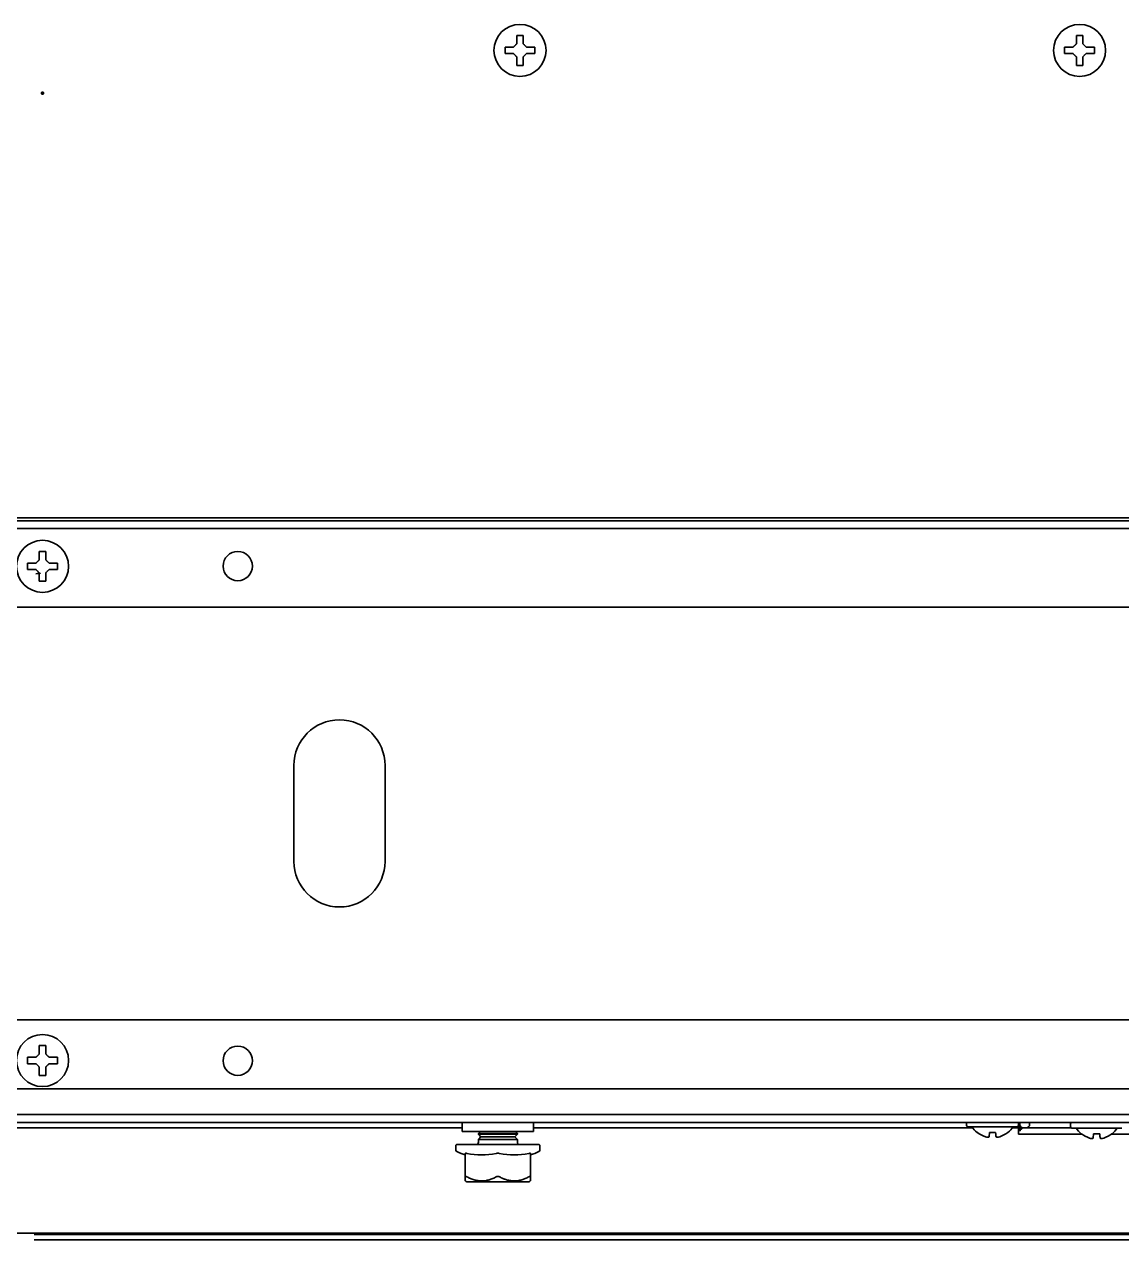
# Model space of a CAD drawing. Header units: inches. Extents: x 90 to 4161, y -506 to 3104.
# Drawn here: x 2623.1 to 2791.7, y 2272.8 to 2459.5 of the extents above; entities that cross this region are included whole.
import ezdxf

# ---------------------------------------------------------------- set-up
doc = ezdxf.new("R2010")
doc.units = ezdxf.units.IN
doc.layers.add('1', color=7, linetype='Continuous', true_color=0xffffff)

msp = doc.modelspace()

# ---------------------------------------------------------------- linework, layer by layer
at = {"layer": '1', "color": 7, "linetype": 'Continuous', "lineweight": 35}
for p, q in [((2696.97, 2455.54), (2696.97, 2456.04)), ((2701.57, 2456.04), (2701.57, 2455.54)), ((2782.97, 2455.54), (2782.97, 2456.04)), ((2787.57, 2456.04), (2787.57, 2455.54)), ((2696.97, 2455.04), (2696.97, 2455.54)), ((2701.57, 2455.54), (2701.57, 2455.04)), ((2782.97, 2455.04), (2782.97, 2455.54)), ((2787.57, 2455.54), (2787.57, 2455.04)), ((2934.39, 2383.72), (2317.39, 2383.72)), ((2932.39, 2383.27), (2319.39, 2383.27)), ((2932.39, 2382.07), (2319.39, 2382.07)), ((2623.59, 2376.26), (2623.59, 2376.76)), ((2623.59, 2375.76), (2623.59, 2376.26)), ((2628.19, 2376.76), (2628.19, 2376.26)), ((2628.19, 2376.26), (2628.19, 2375.76)), ((2317.39, 2370), (2934.39, 2370)), ((2664.53, 2345.68), (2664.53, 2330.92)), ((2678.53, 2330.92), (2678.53, 2345.68)), ((2317.39, 2306.6), (2934.39, 2306.6)), ((2623.59, 2300.33), (2623.59, 2300.83)), ((2628.19, 2300.83), (2628.19, 2300.33)), ((2623.59, 2299.83), (2623.59, 2300.33)), ((2628.19, 2300.33), (2628.19, 2299.83)), ((2934.39, 2295.97), (2317.39, 2295.97)), ((2317.39, 2292.02), (2934.39, 2292.02)), ((2998.89, 2290.8), (2252.89, 2290.8)), ((2690.37, 2290), (2428.35, 2290)), ((2690.37, 2290.8), (2690.37, 2289.4)), ((2701.37, 2289.4), (2701.37, 2290.8)), ((2768.83, 2290), (2701.37, 2290)), ((2767.89, 2290.8), (2767.89, 2290.4)), ((2775.74, 2290.15), (2768.04, 2290.15)), ((2775.89, 2290), (2774.95, 2290)), ((2775.89, 2290.8), (2775.89, 2290)), ((2775.89, 2290.4), (2775.89, 2290.8)), ((2775.89, 2289), (2775.89, 2290)), ((2776.09, 2290.8), (2776.1, 2290.49)), ((2776.6, 2290), (2777.09, 2290)), ((2777.59, 2290.49), (2777.59, 2290.8)), ((2778.09, 2290), (2783.98, 2290)), ((2783.89, 2290.6), (2783.89, 2290.2)), ((2791.74, 2289.95), (2784.04, 2289.95)), ((2695.87, 2289.4), (2690.37, 2289.4)), ((2693.18, 2289.4), (2692.87, 2289.09)), ((2692.87, 2289.09), (2692.87, 2288.99)), ((2692.87, 2289.09), (2698.87, 2289.09)), ((2692.87, 2288.99), (2693.27, 2288.59)), ((2698.87, 2288.99), (2692.87, 2288.99)), ((2693.27, 2288.59), (2692.87, 2288.19)), ((2692.87, 2288.19), (2698.87, 2288.19)), ((2692.87, 2288.19), (2692.87, 2287.8)), ((2698.47, 2288.59), (2693.27, 2288.59)), ((2701.37, 2289.4), (2695.87, 2289.4)), ((2698.47, 2288.59), (2698.87, 2288.99)), ((2698.87, 2288.19), (2698.47, 2288.59)), ((2698.87, 2289.09), (2698.56, 2289.4)), ((2698.87, 2288.99), (2698.87, 2289.09)), ((2698.87, 2287.8), (2698.87, 2288.19)), ((2785.64, 2289), (2775.89, 2289)), ((2951.39, 2289), (2790.14, 2289)), ((2689.42, 2287.3), (2689.42, 2286.56)), ((2695.87, 2287.4), (2689.52, 2287.4)), ((2690.87, 2282.46), (2690.87, 2286.05)), ((2702.22, 2287.4), (2695.87, 2287.4)), ((2700.87, 2286.05), (2700.87, 2282.46)), ((2702.32, 2286.56), (2702.32, 2287.3)), ((2690.87, 2281.82), (2690.92, 2281.77)), ((2691.1, 2281.7), (2700.64, 2281.7)), ((2964.94, 2273.8), (2538.2, 2273.8)), ((2624.6, 2273.6), (2812.59, 2273.6)), ((2624.6, 2272.8), (2812.62, 2272.8))]:
    msp.add_line(p, q, dxfattribs=at)
for centre, radius in [((2699.27, 2455.54), 4), ((2785.27, 2455.54), 4), ((2625.89, 2376.26), 4), ((2655.89, 2376.3), 2.25), ((2625.89, 2300.33), 4), ((2655.89, 2300.3), 2.25)]:
    msp.add_circle(centre, radius, dxfattribs=at)
for centre, radius, start, end in [((2671.53, 2345.68), 7, 0, 180), ((2671.53, 2330.92), 7, 180, 0), ((2768.17, 2290.4), 0.283, 180, 241.9275), ((2771.89, 2292.15), 3.74, 212.3241, 230.6155), ((2771.89, 2292.15), 3.74, 309.3686, 327.6759), ((2775.61, 2290.4), 0.283, 298.0725, 0), ((2776.6, 2290.5), 0.5, 181, 270), ((2777.09, 2290.5), 0.5, 270, 359), ((2784.17, 2290.6), 0.283, 135.0997, 180), ((2784.17, 2290.2), 0.283, 180, 241.9275), ((2787.89, 2291.95), 3.74, 212.3241, 230.6155), ((2787.89, 2291.95), 3.74, 309.3686, 327.6759), ((2692.47, 2287.8), 0.4, 270, 0), ((2699.27, 2287.8), 0.4, 180, 270), ((2689.52, 2287.3), 0.1, 90, 180), ((2689.67, 2286.56), 0.25, 180, 246.1079), ((2695.87, 2300.56), 15.56, 246.1079, 251.2538), ((2695.87, 2300.56), 15.56, 288.7462, 293.8921), ((2702.07, 2286.56), 0.25, 293.8921, 0), ((2702.22, 2287.3), 0.1, 0, 90), ((2691.1, 2281.95), 0.25, 225, 270), ((2700.64, 2281.95), 0.25, 270, 315)]:
    msp.add_arc(centre, radius, start, end, dxfattribs=at)
for centre, major_axis, ratio, start_param, end_param in [((2771.89, 2292.17), (3.62, 0.87), 0.997235, 3.804658, 4.177379), ((2771.63, 2292.2), (0.81, 3.6), 0.902278, 3.129444, 3.24631), ((2771.34, 2292.2), (0.38, 3.67), 0.420739, 3.280106, 3.396972), ((2771.59, 2292.17), (0.27, 3.72), 0.017407, 3.440796, 3.813517), ((2772.19, 2292.17), (0.27, -3.72), 0.017407, 5.611261, 5.983982), ((2772.45, 2292.2), (0.38, -3.67), 0.420739, 6.027806, 6.144672), ((2772.15, 2292.2), (0.81, -3.6), 0.902278, 6.178468, 6.295334), ((2771.9, 2292.17), (3.62, -0.87), 0.997235, 5.247399, 5.62012), ((2787.89, 2291.97), (3.62, 0.87), 0.997235, 3.804658, 4.177379), ((2787.63, 2292), (0.81, 3.6), 0.902278, 3.129444, 3.24631), ((2787.34, 2292), (0.38, 3.67), 0.420739, 3.280106, 3.396972), ((2787.59, 2291.97), (0.27, 3.72), 0.017407, 3.440796, 3.813517), ((2788.19, 2291.97), (0.27, -3.72), 0.017407, 5.611261, 5.983982), ((2788.45, 2292), (0.38, -3.67), 0.420739, 6.027806, 6.144672), ((2788.15, 2292), (0.81, -3.6), 0.902278, 6.178468, 6.295334), ((2787.9, 2291.97), (3.62, -0.87), 0.997235, 5.247399, 5.62012), ((2693.37, 2300.56), (0, -14.73), 0.866025, 6.105911, 6.46046), ((2698.37, 2300.56), (0, 14.73), 0.866025, 2.964318, 3.318867)]:
    msp.add_ellipse(centre, major_axis=major_axis, ratio=ratio, start_param=start_param, end_param=end_param, dxfattribs=at)
for points, degree in [([(2698.77, 2456.54), (2698.77, 2456.6), (2698.77, 2456.71), (2698.77, 2456.87), (2698.77, 2457.03), (2698.77, 2457.18), (2698.77, 2457.33), (2698.77, 2457.49), (2698.77, 2457.66), (2698.77, 2457.78), (2698.77, 2457.84)], 3), ([(2698.77, 2457.84), (2698.93, 2457.84), (2699.27, 2457.84), (2699.6, 2457.84), (2699.77, 2457.84)], 3), ([(2784.77, 2456.54), (2784.77, 2456.6), (2784.77, 2456.71), (2784.77, 2456.87), (2784.77, 2457.03), (2784.77, 2457.18), (2784.77, 2457.33), (2784.77, 2457.49), (2784.77, 2457.66), (2784.77, 2457.78), (2784.77, 2457.84)], 3), ([(2784.77, 2457.84), (2784.93, 2457.84), (2785.27, 2457.84), (2785.6, 2457.84), (2785.77, 2457.84)], 3), ([(2698.27, 2456.04), (2698.29, 2456.07), (2698.34, 2456.12), (2698.41, 2456.19), (2698.48, 2456.26), (2698.55, 2456.33), (2698.62, 2456.4), (2698.69, 2456.47), (2698.74, 2456.52), (2698.77, 2456.54)], 3), ([(2699.77, 2456.54), (2699.79, 2456.52), (2699.84, 2456.47), (2699.92, 2456.39), (2699.99, 2456.32), (2700.06, 2456.25), (2700.13, 2456.18), (2700.2, 2456.11), (2700.24, 2456.07), (2700.27, 2456.04)], 3), ([(2700.27, 2456.04), (2700.32, 2456.04), (2700.43, 2456.04), (2700.59, 2456.04), (2700.75, 2456.04), (2700.9, 2456.04), (2701.06, 2456.04), (2701.21, 2456.04), (2701.38, 2456.04), (2701.5, 2456.04), (2701.57, 2456.04)], 3), ([(2784.27, 2456.04), (2784.29, 2456.07), (2784.34, 2456.12), (2784.41, 2456.19), (2784.48, 2456.26), (2784.55, 2456.33), (2784.62, 2456.4), (2784.69, 2456.47), (2784.74, 2456.52), (2784.77, 2456.54)], 3), ([(2785.77, 2456.54), (2785.79, 2456.52), (2785.84, 2456.47), (2785.92, 2456.39), (2785.99, 2456.32), (2786.06, 2456.25), (2786.13, 2456.18), (2786.2, 2456.11), (2786.24, 2456.07), (2786.27, 2456.04)], 3), ([(2786.27, 2456.04), (2786.32, 2456.04), (2786.43, 2456.04), (2786.59, 2456.04), (2786.75, 2456.04), (2786.9, 2456.04), (2787.06, 2456.04), (2787.21, 2456.04), (2787.38, 2456.04), (2787.5, 2456.04), (2787.57, 2456.04)], 3), ([(2698.27, 2455.04), (2698.21, 2455.04), (2698.1, 2455.04), (2697.94, 2455.04), (2697.78, 2455.04), (2697.63, 2455.04), (2697.48, 2455.04), (2697.32, 2455.04), (2697.15, 2455.04), (2697.03, 2455.04), (2696.97, 2455.04)], 3), ([(2698.77, 2454.54), (2698.74, 2454.57), (2698.69, 2454.62), (2698.61, 2454.7), (2698.54, 2454.77), (2698.47, 2454.84), (2698.4, 2454.91), (2698.34, 2454.98), (2698.29, 2455.02), (2698.27, 2455.04)], 3), ([(2700.27, 2455.04), (2700.24, 2455.02), (2700.19, 2454.97), (2700.12, 2454.9), (2700.05, 2454.83), (2699.98, 2454.76), (2699.91, 2454.69), (2699.84, 2454.62), (2699.79, 2454.57), (2699.77, 2454.54)], 3), ([(2699.77, 2454.54), (2699.77, 2454.49), (2699.77, 2454.38), (2699.77, 2454.22), (2699.77, 2454.06), (2699.77, 2453.91), (2699.77, 2453.75), (2699.77, 2453.6), (2699.77, 2453.43), (2699.77, 2453.31), (2699.77, 2453.24)], 3), ([(2784.27, 2455.04), (2784.21, 2455.04), (2784.1, 2455.04), (2783.94, 2455.04), (2783.78, 2455.04), (2783.63, 2455.04), (2783.48, 2455.04), (2783.32, 2455.04), (2783.15, 2455.04), (2783.03, 2455.04), (2782.97, 2455.04)], 3), ([(2784.77, 2454.54), (2784.74, 2454.57), (2784.69, 2454.62), (2784.61, 2454.7), (2784.54, 2454.77), (2784.47, 2454.84), (2784.4, 2454.91), (2784.34, 2454.98), (2784.29, 2455.02), (2784.27, 2455.04)], 3), ([(2786.27, 2455.04), (2786.24, 2455.02), (2786.19, 2454.97), (2786.12, 2454.9), (2786.05, 2454.83), (2785.98, 2454.76), (2785.91, 2454.69), (2785.84, 2454.62), (2785.79, 2454.57), (2785.77, 2454.54)], 3), ([(2785.77, 2454.54), (2785.77, 2454.49), (2785.77, 2454.38), (2785.77, 2454.22), (2785.77, 2454.06), (2785.77, 2453.91), (2785.77, 2453.75), (2785.77, 2453.6), (2785.77, 2453.43), (2785.77, 2453.31), (2785.77, 2453.24)], 3), ([(2699.77, 2453.24), (2699.6, 2453.24), (2699.27, 2453.24), (2698.93, 2453.24), (2698.77, 2453.24)], 3), ([(2785.77, 2453.24), (2785.6, 2453.24), (2785.27, 2453.24), (2784.93, 2453.24), (2784.77, 2453.24)], 3), ([(2625.39, 2377.26), (2625.39, 2377.31), (2625.39, 2377.42), (2625.39, 2377.58), (2625.39, 2377.74), (2625.39, 2377.9), (2625.39, 2378.05), (2625.39, 2378.21), (2625.39, 2378.37), (2625.39, 2378.5), (2625.39, 2378.56)], 3), ([(2625.39, 2378.56), (2625.56, 2378.56), (2625.89, 2378.56), (2626.22, 2378.56), (2626.39, 2378.56)], 3), ([(2624.89, 2375.76), (2624.84, 2375.76), (2624.73, 2375.76), (2624.57, 2375.76), (2624.41, 2375.76), (2624.25, 2375.76), (2624.1, 2375.76), (2623.94, 2375.76), (2623.78, 2375.76), (2623.65, 2375.76), (2623.59, 2375.76)], 3), ([(2624.89, 2376.76), (2624.91, 2376.78), (2624.96, 2376.83), (2625.03, 2376.9), (2625.11, 2376.97), (2625.18, 2377.05), (2625.25, 2377.12), (2625.32, 2377.19), (2625.37, 2377.24), (2625.39, 2377.26)], 3), ([(2625.39, 2375.26), (2625.36, 2375.29), (2625.31, 2375.34), (2625.24, 2375.41), (2625.17, 2375.48), (2625.1, 2375.55), (2625.03, 2375.62), (2624.96, 2375.69), (2624.91, 2375.74), (2624.89, 2375.76)], 3), ([(2626.39, 2377.26), (2626.42, 2377.23), (2626.47, 2377.18), (2626.54, 2377.11), (2626.61, 2377.04), (2626.68, 2376.97), (2626.75, 2376.9), (2626.82, 2376.83), (2626.87, 2376.78), (2626.89, 2376.76)], 3), ([(2626.89, 2375.76), (2626.87, 2375.74), (2626.82, 2375.69), (2626.75, 2375.62), (2626.68, 2375.55), (2626.61, 2375.47), (2626.53, 2375.4), (2626.46, 2375.33), (2626.41, 2375.28), (2626.39, 2375.26)], 3), ([(2626.89, 2376.76), (2626.95, 2376.76), (2627.05, 2376.76), (2627.21, 2376.76), (2627.37, 2376.76), (2627.53, 2376.76), (2627.68, 2376.76), (2627.84, 2376.76), (2628, 2376.76), (2628.13, 2376.76), (2628.19, 2376.76)], 3), ([(2625.6, 2375.2), (2625.36, 2375.17), (2625.11, 2375.15), (2624.87, 2375.12)], 3), ([(2626.39, 2373.96), (2626.22, 2373.96), (2625.89, 2373.96), (2625.56, 2373.96), (2625.39, 2373.96)], 3), ([(2626.39, 2375.26), (2626.39, 2375.21), (2626.39, 2375.1), (2626.39, 2374.94), (2626.39, 2374.78), (2626.39, 2374.62), (2626.39, 2374.47), (2626.39, 2374.31), (2626.39, 2374.15), (2626.39, 2374.02), (2626.39, 2373.96)], 3), ([(2625.39, 2301.33), (2625.39, 2301.39), (2625.39, 2301.5), (2625.39, 2301.66), (2625.39, 2301.82), (2625.39, 2301.97), (2625.39, 2302.12), (2625.39, 2302.28), (2625.39, 2302.45), (2625.39, 2302.57), (2625.39, 2302.63)], 3), ([(2625.39, 2302.63), (2625.56, 2302.63), (2625.89, 2302.63), (2626.22, 2302.63), (2626.39, 2302.63)], 3), ([(2624.89, 2300.83), (2624.91, 2300.86), (2624.96, 2300.91), (2625.03, 2300.98), (2625.11, 2301.05), (2625.18, 2301.12), (2625.25, 2301.19), (2625.32, 2301.26), (2625.37, 2301.31), (2625.39, 2301.33)], 3), ([(2626.39, 2301.33), (2626.42, 2301.31), (2626.47, 2301.26), (2626.54, 2301.18), (2626.61, 2301.11), (2626.68, 2301.04), (2626.75, 2300.97), (2626.82, 2300.9), (2626.87, 2300.86), (2626.89, 2300.83)], 3), ([(2626.89, 2300.83), (2626.95, 2300.83), (2627.05, 2300.83), (2627.21, 2300.83), (2627.37, 2300.83), (2627.53, 2300.83), (2627.68, 2300.83), (2627.84, 2300.83), (2628, 2300.83), (2628.13, 2300.83), (2628.19, 2300.83)], 3), ([(2624.89, 2299.83), (2624.84, 2299.83), (2624.73, 2299.83), (2624.57, 2299.83), (2624.41, 2299.83), (2624.25, 2299.83), (2624.1, 2299.83), (2623.94, 2299.83), (2623.78, 2299.83), (2623.65, 2299.83), (2623.59, 2299.83)], 3), ([(2625.39, 2299.33), (2625.36, 2299.36), (2625.31, 2299.41), (2625.24, 2299.49), (2625.17, 2299.56), (2625.1, 2299.63), (2625.03, 2299.7), (2624.96, 2299.77), (2624.91, 2299.81), (2624.89, 2299.83)], 3), ([(2626.89, 2299.83), (2626.87, 2299.81), (2626.82, 2299.76), (2626.75, 2299.69), (2626.68, 2299.62), (2626.61, 2299.55), (2626.53, 2299.48), (2626.46, 2299.41), (2626.41, 2299.36), (2626.39, 2299.33)], 3), ([(2626.39, 2299.33), (2626.39, 2299.28), (2626.39, 2299.17), (2626.39, 2299.01), (2626.39, 2298.85), (2626.39, 2298.7), (2626.39, 2298.54), (2626.39, 2298.39), (2626.39, 2298.22), (2626.39, 2298.1), (2626.39, 2298.03)], 3), ([(2626.39, 2298.03), (2626.22, 2298.03), (2625.89, 2298.03), (2625.56, 2298.03), (2625.39, 2298.03)], 3), ([(2776.12, 2289.53), (2776.11, 2289.54), (2776.11, 2289.55), (2776.11, 2289.56)], 3), ([(2776.11, 2289.51), (2776.11, 2289.52), (2776.11, 2289.54), (2776.11, 2289.56)], 3), ([(2776.11, 2289.51), (2776.11, 2289.52), (2776.12, 2289.52), (2776.12, 2289.53)], 3), ([(2776.27, 2289.92), (2776.22, 2290.15), (2776.13, 2290.31)], 2), ([(2776.51, 2289.96), (2776.33, 2289.99), (2776.22, 2290.12)], 2)]:
    msp.add_open_spline(points, degree=degree, dxfattribs=at)
for points, knots in [([(2699.77, 2457.84), (2699.77, 2457.64), (2699.77, 2457.43), (2699.77, 2457.11), (2699.77, 2457), (2699.77, 2456.77), (2699.77, 2456.66), (2699.77, 2456.54)], [0, 0, 0, 0, 0.5, 0.5, 0.75, 0.75, 1, 1, 1, 1]), ([(2785.77, 2457.84), (2785.77, 2457.64), (2785.77, 2457.43), (2785.77, 2457.11), (2785.77, 2457), (2785.77, 2456.77), (2785.77, 2456.66), (2785.77, 2456.54)], [0, 0, 0, 0, 0.5, 0.5, 0.75, 0.75, 1, 1, 1, 1]), ([(2696.97, 2456.04), (2697.17, 2456.04), (2697.38, 2456.04), (2697.7, 2456.04), (2697.81, 2456.04), (2698.04, 2456.04), (2698.15, 2456.04), (2698.27, 2456.04)], [0, 0, 0, 0, 0.5, 0.5, 0.75, 0.75, 1, 1, 1, 1]), ([(2782.97, 2456.04), (2783.17, 2456.04), (2783.38, 2456.04), (2783.7, 2456.04), (2783.81, 2456.04), (2784.04, 2456.04), (2784.15, 2456.04), (2784.27, 2456.04)], [0, 0, 0, 0, 0.5, 0.5, 0.75, 0.75, 1, 1, 1, 1]), ([(2698.77, 2453.24), (2698.77, 2453.45), (2698.77, 2453.66), (2698.77, 2453.98), (2698.77, 2454.09), (2698.77, 2454.32), (2698.77, 2454.43), (2698.77, 2454.54)], [0, 0, 0, 0, 0.5, 0.5, 0.75, 0.75, 1, 1, 1, 1]), ([(2701.57, 2455.04), (2701.36, 2455.04), (2701.15, 2455.04), (2700.83, 2455.04), (2700.72, 2455.04), (2700.49, 2455.04), (2700.38, 2455.04), (2700.27, 2455.04)], [0, 0, 0, 0, 0.5, 0.5, 0.75, 0.75, 1, 1, 1, 1]), ([(2784.77, 2453.24), (2784.77, 2453.45), (2784.77, 2453.66), (2784.77, 2453.98), (2784.77, 2454.09), (2784.77, 2454.32), (2784.77, 2454.43), (2784.77, 2454.54)], [0, 0, 0, 0, 0.5, 0.5, 0.75, 0.75, 1, 1, 1, 1]), ([(2787.57, 2455.04), (2787.36, 2455.04), (2787.15, 2455.04), (2786.83, 2455.04), (2786.72, 2455.04), (2786.49, 2455.04), (2786.38, 2455.04), (2786.27, 2455.04)], [0, 0, 0, 0, 0.5, 0.5, 0.75, 0.75, 1, 1, 1, 1]), ([(2626.39, 2378.56), (2626.39, 2378.36), (2626.39, 2378.15), (2626.39, 2377.82), (2626.39, 2377.71), (2626.39, 2377.49), (2626.39, 2377.37), (2626.39, 2377.26)], [0, 0, 0, 0, 0.5, 0.5, 0.75, 0.75, 1, 1, 1, 1]), ([(2623.59, 2376.76), (2623.79, 2376.76), (2624, 2376.76), (2624.33, 2376.76), (2624.44, 2376.76), (2624.66, 2376.76), (2624.78, 2376.76), (2624.89, 2376.76)], [0, 0, 0, 0, 0.5, 0.5, 0.75, 0.75, 1, 1, 1, 1]), ([(2628.19, 2375.76), (2627.99, 2375.76), (2627.78, 2375.76), (2627.45, 2375.76), (2627.34, 2375.76), (2627.12, 2375.76), (2627.01, 2375.76), (2626.89, 2375.76)], [0, 0, 0, 0, 0.5, 0.5, 0.75, 0.75, 1, 1, 1, 1]), ([(2625.39, 2373.96), (2625.39, 2374.16), (2625.39, 2374.37), (2625.39, 2374.7), (2625.39, 2374.81), (2625.39, 2375.03), (2625.39, 2375.14), (2625.39, 2375.26)], [0, 0, 0, 0, 0.5, 0.5, 0.75, 0.75, 1, 1, 1, 1]), ([(2626.39, 2302.63), (2626.39, 2302.43), (2626.39, 2302.22), (2626.39, 2301.9), (2626.39, 2301.79), (2626.39, 2301.56), (2626.39, 2301.45), (2626.39, 2301.33)], [0, 0, 0, 0, 0.5, 0.5, 0.75, 0.75, 1, 1, 1, 1]), ([(2623.59, 2300.83), (2623.79, 2300.83), (2624, 2300.83), (2624.33, 2300.83), (2624.44, 2300.83), (2624.66, 2300.83), (2624.78, 2300.83), (2624.89, 2300.83)], [0, 0, 0, 0, 0.5, 0.5, 0.75, 0.75, 1, 1, 1, 1]), ([(2625.39, 2298.03), (2625.39, 2298.24), (2625.39, 2298.45), (2625.39, 2298.77), (2625.39, 2298.88), (2625.39, 2299.11), (2625.39, 2299.22), (2625.39, 2299.33)], [0, 0, 0, 0, 0.5, 0.5, 0.75, 0.75, 1, 1, 1, 1]), ([(2628.19, 2299.83), (2627.99, 2299.83), (2627.78, 2299.83), (2627.45, 2299.83), (2627.34, 2299.83), (2627.12, 2299.83), (2627.01, 2299.83), (2626.89, 2299.83)], [0, 0, 0, 0, 0.5, 0.5, 0.75, 0.75, 1, 1, 1, 1]), ([(2776.1, 2290.41), (2776.1, 2290.37), (2776.1, 2290.25), (2776.11, 2289.96), (2776.11, 2289.7), (2776.11, 2289.56)], [0, 0, 0, 0, 0.310553, 0.655276, 1, 1, 1, 1]), ([(2776.12, 2289.53), (2776.13, 2289.6), (2776.17, 2289.66), (2776.24, 2289.74), (2776.28, 2289.78), (2776.34, 2289.82), (2776.38, 2289.85), (2776.4, 2289.88), (2776.43, 2289.89), (2776.46, 2289.92), (2776.49, 2289.95), (2776.54, 2289.98), (2776.57, 2290), (2776.6, 2290)], [0, 0, 0, 0, 0.25, 0.25, 0.375, 0.4375, 0.5, 0.5625, 0.5625, 0.625, 0.75, 0.75, 1, 1, 1, 1]), ([(2777.16, 2290), (2777.18, 2290), (2777.22, 2290), (2777.29, 2290), (2777.38, 2290), (2777.51, 2290), (2777.65, 2290), (2777.78, 2290), (2777.84, 2290), (2777.9, 2290), (2777.95, 2290), (2777.99, 2290), (2778.02, 2290), (2778.06, 2290), (2778.08, 2290), (2778.09, 2290)], [0, 0, 0, 0, 0.116935, 0.228624, 0.335288, 0.456512, 0.668369, 0.727886, 0.798991, 0.842607, 0.882232, 0.917832, 0.949363, 0.976771, 1, 1, 1, 1]), ([(2769.52, 2289.26), (2769.52, 2289.25), (2769.54, 2289.24), (2769.57, 2289.23), (2769.6, 2289.22), (2769.62, 2289.21), (2769.63, 2289.21), (2769.64, 2289.21), (2769.64, 2289.21), (2769.64, 2289.21), (2769.64, 2289.21), (2769.64, 2289.21), (2769.64, 2289.21), (2769.64, 2289.21), (2769.64, 2289.21), (2769.64, 2289.21), (2769.64, 2289.21), (2769.64, 2289.21)], [0, 0, 0, 0, 0.102508, 0.301325, 0.460416, 0.576988, 0.64948, 0.682856, 0.688693, 0.690449, 0.691698, 0.693191, 0.695765, 0.701984, 0.726756, 0.986797, 1, 1, 1, 1]), ([(2771.42, 2289.26), (2771.46, 2289.26), (2771.5, 2289.26), (2771.58, 2289.26), (2771.66, 2289.26), (2771.73, 2289.26), (2771.81, 2289.26), (2771.85, 2289.26), (2771.97, 2289.26), (2772.05, 2289.26), (2772.16, 2289.26), (2772.2, 2289.26), (2772.28, 2289.26), (2772.32, 2289.26), (2772.36, 2289.26)], [0, 0, 0, 0, 0.125, 0.125, 0.25, 0.375, 0.375, 0.5, 0.5, 0.75, 0.75, 0.875, 0.875, 1, 1, 1, 1]), ([(2785.52, 2289.06), (2785.52, 2289.05), (2785.54, 2289.04), (2785.57, 2289.03), (2785.6, 2289.02), (2785.62, 2289.01), (2785.63, 2289.01), (2785.64, 2289.01), (2785.64, 2289.01), (2785.64, 2289.01)], [0, 0, 0, 0, 0.14924, 0.438697, 0.670316, 0.840033, 0.945572, 0.994164, 1, 1, 1, 1]), ([(2787.42, 2289.06), (2787.46, 2289.06), (2787.5, 2289.06), (2787.58, 2289.06), (2787.66, 2289.06), (2787.73, 2289.06), (2787.81, 2289.06), (2787.85, 2289.06), (2787.97, 2289.06), (2788.05, 2289.06), (2788.16, 2289.06), (2788.2, 2289.06), (2788.28, 2289.06), (2788.32, 2289.06), (2788.36, 2289.06)], [0, 0, 0, 0, 0.125, 0.125, 0.25, 0.375, 0.375, 0.5, 0.5, 0.75, 0.75, 0.875, 0.875, 1, 1, 1, 1]), ([(2790.13, 2289.01), (2790.13, 2289.01), (2790.14, 2289.01), (2790.14, 2289.01), (2790.14, 2289.01), (2790.14, 2289.01), (2790.14, 2289.01), (2790.14, 2289.01), (2790.14, 2289.01), (2790.15, 2289.01), (2790.17, 2289.01), (2790.2, 2289.02), (2790.23, 2289.03), (2790.25, 2289.05), (2790.26, 2289.06)], [0, 0, 0, 0, 0.224485, 0.543492, 0.578376, 0.58397, 0.58494, 0.585873, 0.587908, 0.610022, 0.664923, 0.762436, 0.906816, 1, 1, 1, 1]), ([(2690.87, 2286.05), (2690.87, 2286.06), (2690.88, 2286.07), (2690.89, 2286.07), (2690.9, 2286.07), (2690.92, 2286.08), (2690.93, 2286.08), (2690.94, 2286.08), (2690.95, 2286.08), (2690.96, 2286.08), (2690.97, 2286.08), (2690.99, 2286.07), (2691.02, 2286.07), (2691.05, 2286.07), (2691.08, 2286.06), (2691.08, 2286.06), (2691.1, 2286.06), (2691.11, 2286.06), (2691.12, 2286.05)], [0, 0, 0, 0, 0.25, 0.25, 0.375, 0.375, 0.5, 0.5, 0.5625, 0.5625, 0.625, 0.625, 0.75, 0.875, 0.875, 0.9375, 0.9375, 1, 1, 1, 1]), ([(2696.12, 2286.05), (2696.08, 2286.06), (2696.04, 2286.07), (2695.98, 2286.07), (2695.96, 2286.07), (2695.91, 2286.08), (2695.89, 2286.08), (2695.86, 2286.08), (2695.85, 2286.08), (2695.83, 2286.08), (2695.82, 2286.08), (2695.78, 2286.07), (2695.74, 2286.07), (2695.7, 2286.07), (2695.67, 2286.06), (2695.66, 2286.06), (2695.64, 2286.06), (2695.63, 2286.06), (2695.62, 2286.05)], [0, 0, 0, 0, 0.25, 0.25, 0.375, 0.375, 0.5, 0.5, 0.5625, 0.5625, 0.625, 0.625, 0.75, 0.875, 0.875, 0.9375, 0.9375, 1, 1, 1, 1]), ([(2700.62, 2286.05), (2700.66, 2286.06), (2700.69, 2286.07), (2700.74, 2286.07), (2700.75, 2286.07), (2700.78, 2286.08), (2700.79, 2286.08), (2700.81, 2286.08), (2700.81, 2286.08), (2700.82, 2286.08), (2700.83, 2286.08), (2700.84, 2286.07), (2700.86, 2286.07), (2700.86, 2286.07), (2700.87, 2286.06), (2700.87, 2286.06), (2700.87, 2286.06), (2700.87, 2286.06), (2700.87, 2286.05)], [0, 0, 0, 0, 0.25, 0.25, 0.375, 0.375, 0.5, 0.5, 0.5625, 0.5625, 0.625, 0.625, 0.75, 0.875, 0.875, 0.9375, 0.9375, 1, 1, 1, 1]), ([(2690.87, 2282.46), (2690.87, 2282.47), (2690.87, 2282.48), (2690.88, 2282.49), (2690.88, 2282.5), (2690.89, 2282.51), (2690.9, 2282.51), (2690.92, 2282.52), (2690.93, 2282.52), (2690.94, 2282.52), (2690.95, 2282.52), (2690.96, 2282.52), (2690.97, 2282.52), (2690.99, 2282.51), (2691, 2282.51), (2691.04, 2282.5), (2691.05, 2282.49), (2691.09, 2282.48), (2691.1, 2282.47), (2691.12, 2282.46)], [0, 0, 0, 0, 0.125, 0.125, 0.25, 0.25, 0.375, 0.375, 0.5, 0.5, 0.5625, 0.5625, 0.625, 0.625, 0.75, 0.75, 0.875, 0.875, 1, 1, 1, 1]), ([(2690.87, 2281.82), (2690.87, 2281.82), (2690.87, 2281.82), (2690.87, 2281.82), (2690.87, 2281.83), (2690.87, 2281.83), (2690.87, 2281.84), (2690.87, 2281.85), (2690.87, 2281.9), (2690.87, 2281.94), (2690.87, 2282.01), (2690.87, 2282.03), (2690.87, 2282.06), (2690.87, 2282.08), (2690.87, 2282.13), (2690.87, 2282.16), (2690.87, 2282.28), (2690.87, 2282.37), (2690.87, 2282.46)], [0, 0, 0, 0, 0.014559, 0.014559, 0.046348, 0.109924, 0.109924, 0.237078, 0.237078, 0.491385, 0.491385, 0.554962, 0.554962, 0.618539, 0.618539, 0.745693, 0.745693, 1, 1, 1, 1]), ([(2691.12, 2282.46), (2691.3, 2282.37), (2691.48, 2282.28), (2691.7, 2282.18), (2691.75, 2282.16), (2691.84, 2282.13), (2691.89, 2282.11), (2692.03, 2282.06), (2692.12, 2282.03), (2692.41, 2281.94), (2692.6, 2281.9), (2692.98, 2281.84), (2693.17, 2281.82), (2693.4, 2281.82), (2693.42, 2281.82), (2693.47, 2281.82), (2693.54, 2281.83), (2693.62, 2281.83), (2693.76, 2281.84), (2693.86, 2281.85), (2694.15, 2281.9), (2694.34, 2281.94), (2694.58, 2282.01), (2694.62, 2282.03), (2694.72, 2282.06), (2694.76, 2282.08), (2694.9, 2282.13), (2695, 2282.16), (2695.27, 2282.28), (2695.45, 2282.37), (2695.62, 2282.46)], [0, 0, 0, 0, 0.125, 0.125, 0.15625, 0.15625, 0.1875, 0.1875, 0.25, 0.25, 0.375, 0.375, 0.5, 0.5, 0.515625, 0.515625, 0.53125, 0.5625, 0.5625, 0.625, 0.625, 0.75, 0.75, 0.78125, 0.78125, 0.8125, 0.8125, 0.875, 0.875, 1, 1, 1, 1]), ([(2695.62, 2282.46), (2695.64, 2282.47), (2695.66, 2282.48), (2695.7, 2282.49), (2695.72, 2282.5), (2695.76, 2282.51), (2695.78, 2282.51), (2695.83, 2282.52), (2695.85, 2282.52), (2695.88, 2282.52), (2695.89, 2282.52), (2695.92, 2282.52), (2695.93, 2282.52), (2695.96, 2282.51), (2695.98, 2282.51), (2696.02, 2282.5), (2696.05, 2282.49), (2696.08, 2282.48), (2696.1, 2282.47), (2696.12, 2282.46)], [0, 0, 0, 0, 0.125, 0.125, 0.25, 0.25, 0.375, 0.375, 0.5, 0.5, 0.5625, 0.5625, 0.625, 0.625, 0.75, 0.75, 0.875, 0.875, 1, 1, 1, 1]), ([(2696.12, 2282.46), (2696.3, 2282.37), (2696.48, 2282.28), (2696.7, 2282.18), (2696.75, 2282.16), (2696.84, 2282.13), (2696.89, 2282.11), (2697.03, 2282.06), (2697.12, 2282.03), (2697.41, 2281.94), (2697.6, 2281.9), (2697.98, 2281.84), (2698.17, 2281.82), (2698.4, 2281.82), (2698.42, 2281.82), (2698.47, 2281.82), (2698.54, 2281.83), (2698.62, 2281.83), (2698.76, 2281.84), (2698.86, 2281.85), (2699.15, 2281.9), (2699.34, 2281.94), (2699.58, 2282.01), (2699.62, 2282.03), (2699.72, 2282.06), (2699.76, 2282.08), (2699.9, 2282.13), (2700, 2282.16), (2700.27, 2282.28), (2700.45, 2282.37), (2700.62, 2282.46)], [0, 0, 0, 0, 0.125, 0.125, 0.15625, 0.15625, 0.1875, 0.1875, 0.25, 0.25, 0.375, 0.375, 0.5, 0.5, 0.515625, 0.515625, 0.53125, 0.5625, 0.5625, 0.625, 0.625, 0.75, 0.75, 0.78125, 0.78125, 0.8125, 0.8125, 0.875, 0.875, 1, 1, 1, 1]), ([(2700.62, 2282.46), (2700.64, 2282.47), (2700.66, 2282.48), (2700.69, 2282.49), (2700.71, 2282.5), (2700.74, 2282.51), (2700.75, 2282.51), (2700.78, 2282.52), (2700.79, 2282.52), (2700.81, 2282.52), (2700.81, 2282.52), (2700.82, 2282.52), (2700.83, 2282.52), (2700.84, 2282.51), (2700.85, 2282.51), (2700.86, 2282.5), (2700.86, 2282.49), (2700.87, 2282.48), (2700.87, 2282.47), (2700.87, 2282.46)], [0, 0, 0, 0, 0.125, 0.125, 0.25, 0.25, 0.375, 0.375, 0.5, 0.5, 0.5625, 0.5625, 0.625, 0.625, 0.75, 0.75, 0.875, 0.875, 1, 1, 1, 1]), ([(2700.87, 2281.82), (2700.87, 2281.82), (2700.87, 2281.82), (2700.87, 2281.82), (2700.87, 2281.84), (2700.87, 2281.9), (2700.87, 2281.94), (2700.87, 2282.03), (2700.87, 2282.06), (2700.87, 2282.11), (2700.87, 2282.13), (2700.87, 2282.16), (2700.87, 2282.18), (2700.87, 2282.28), (2700.87, 2282.37), (2700.87, 2282.46)], [0, 0, 0, 0, 0.000625, 0.000625, 0.250468, 0.250468, 0.500312, 0.500312, 0.625234, 0.625234, 0.687695, 0.687695, 0.750156, 0.750156, 1, 1, 1, 1])]:
    msp.add_open_spline(points, degree=3, knots=knots, dxfattribs=at)
at = {"layer": '1', "color": 163, "linetype": 'Continuous', "lineweight": 70}
msp.add_point((2625.89, 2448.97), dxfattribs=at)

doc.saveas('drawing.dxf')
